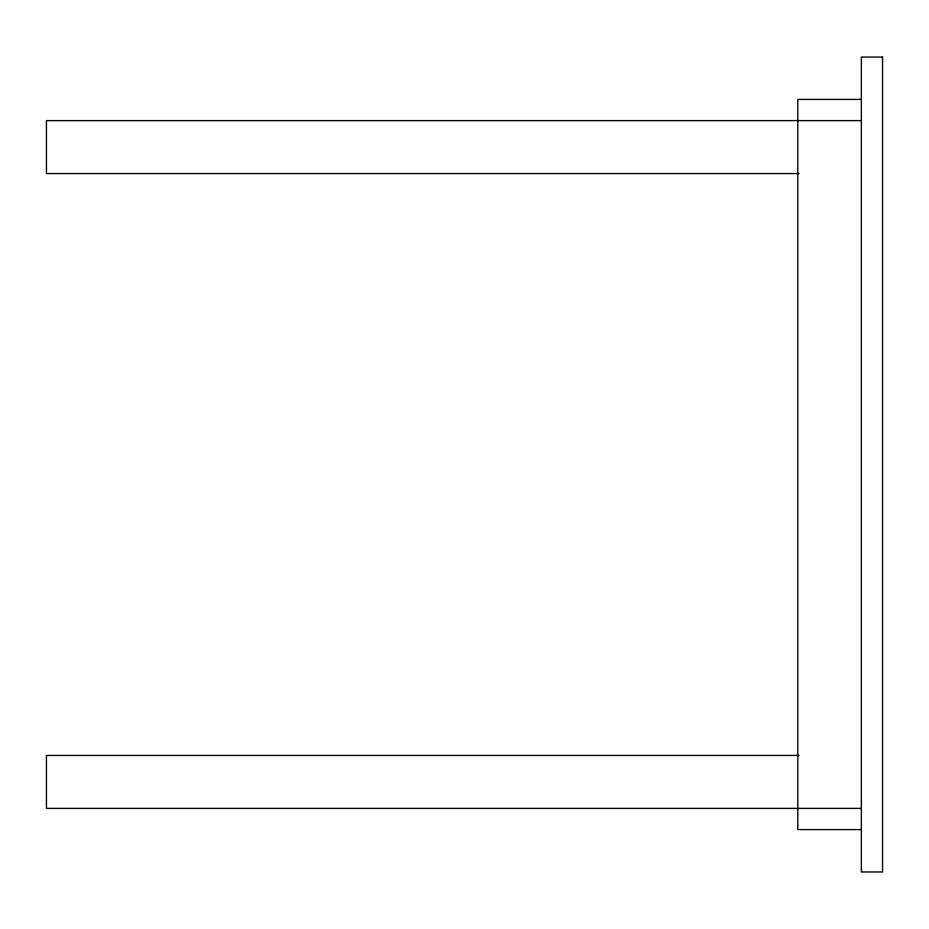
<?xml version="1.0" encoding="UTF-8"?>
<svg xmlns="http://www.w3.org/2000/svg" width="929" height="929" viewBox="0 0 929 929"><rect width="100%" height="100%" fill="white"/><g stroke="black" fill="none" stroke-linecap="round" stroke-linejoin="round"><path stroke-width="1.39" d="M861.357 99.415L797.802 99.415L797.802 829.585L861.357 829.585M861.357 120.607L46.45 120.607L46.45 173.572L799.01 173.572M799.01 755.428L46.45 755.428L46.45 808.393L861.357 808.393M882.55 57.041L861.357 57.041L861.357 871.959L882.55 871.959L882.55 57.041"/></g></svg>
